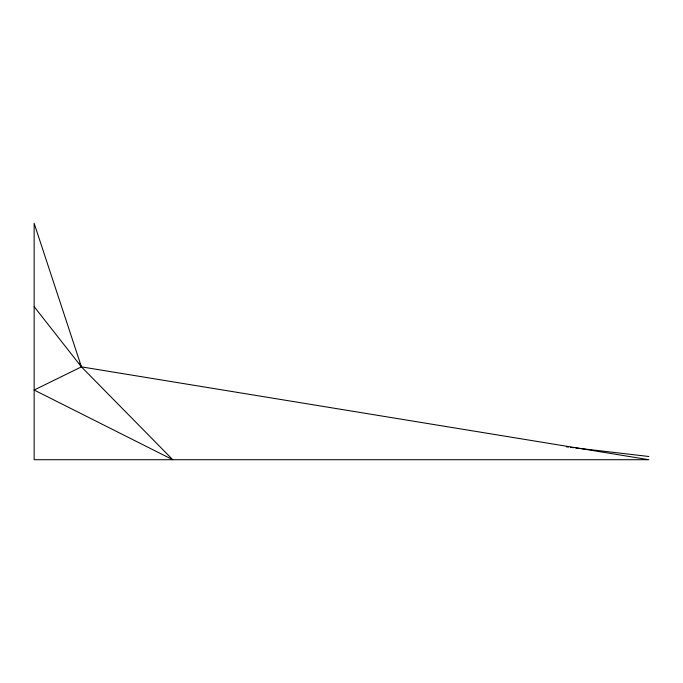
<?xml version="1.0" encoding="UTF-8"?>
<svg xmlns="http://www.w3.org/2000/svg" width="683" height="683" viewBox="0 0 683 683"><rect width="100%" height="100%" fill="white"/><g stroke="black" fill="none" stroke-linecap="round" stroke-linejoin="round"><path stroke-width="1.02" d="M566.327 446.836L568.435 447.083M570.553 447.331L573.729 447.707M575.846 447.954L648.85 456.5M34.15 306.658L81.431 366.865L172.748 459.71L34.15 390.027L81.431 366.865L648.85 459.71L34.15 459.71L34.15 223.29L81.431 366.865L79.356 363.168"/></g></svg>
